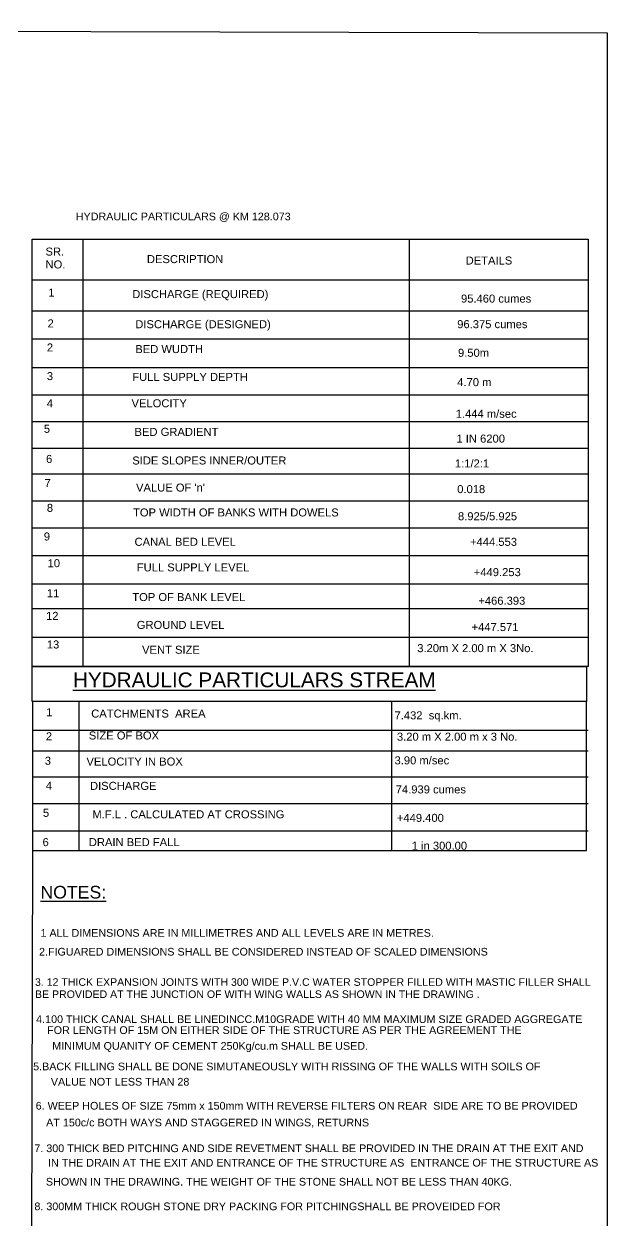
# Model space of a CAD drawing. Header units: metres. Extents: x -12667 to 104503, y -113799 to 12846.
# Drawn here: x 84907 to 104503, y -27356 to 12846 of the extents above; entities that cross this region are included whole.
import ezdxf

# ---------------------------------------------------------------- set-up
doc = ezdxf.new("R2010")
doc.units = ezdxf.units.M
doc.header["$MEASUREMENT"] = 0
doc.layers.add('DRAWING', color=7, linetype='Continuous')
doc.styles.get("Standard").update_dxf_attribs({"font": 'ARIAL_1.TTF'})

msp = doc.modelspace()

# ---------------------------------------------------------------- linework, layer by layer
at = {"layer": 'DRAWING'}
for points in [[(104503.1, -62679.1), (-12666.6, -62384.4), (-12666.6, 12846.1), (104503.1, 12551.3)], [(85180.7, 5615.1), (103863, 5615.1), (103863, -8747.2), (85180.7, -8747.2)], [(85180.7, -8747.2), (103814.2, -8747.2), (103814.2, -9923.4), (85180.7, -9923.4)], [(103814.2, -9923.4), (85190.7, -9923.4), (85190.7, -14929.2), (103814.2, -14929.2)]]:
    msp.add_lwpolyline(points, close=True, dxfattribs=at)
for points in [[(86891.2, 5585.7), (86891.2, -8768.2)], [(97856, 5585.7), (97856, -8768.2)], [(85181.9, 4242), (103866.1, 4242)], [(85181.9, 3199.7), (103866.1, 3199.7)], [(85181.9, 2267.2), (103866.1, 2267.2)], [(85181.9, 1298), (103866.1, 1298)], [(85181.9, 383.7), (103866.1, 383.7)], [(85181.9, -518.1), (103866.1, -518.1)], [(85181.9, -1414), (103866.1, -1414)], [(85181.9, -2273.5), (103866.1, -2273.5)], [(85181.9, -3187.8), (103866.1, -3187.8)], [(85181.9, -4090.1), (103866.1, -4090.1)], [(85181.9, -5022.7), (103866.1, -5022.7)], [(85181.9, -5973.5), (103866.1, -5973.5)], [(85181.9, -6796.4), (103866.1, -6796.4)], [(85181.9, -7765.5), (103866.1, -7765.5)], [(86755.5, -9903.6), (86755.5, -14925.3)], [(97257.2, -9903.6), (97257.2, -14925.3)], [(85181.9, -10890.5), (103866.1, -10890.5)], [(85181.9, -11585.4), (103866.1, -11585.4)], [(85181.9, -12463.1), (103866.1, -12463.1)], [(85181.9, -13359.1), (103866.1, -13359.1)], [(85181.9, -14273.3), (103866.1, -14273.3)], [(85190.7, -14929.2), (85070.7, -62630.2)]]:
    msp.add_lwpolyline(points, dxfattribs=at)

# ---------------------------------------------------------------- texts
for s, height, p in [('HYDRAULIC PARTICULARS @ KM 128.073', 258.177, (86649.9, 6245.3)), ('SR.', 269.08, (85632.1, 5060.2)), ('NO.', 269.08, (85632.1, 4628)), ('DESCRIPTION ', 269.081, (89039, 4807)), ('DETAILS ', 269.08, (99751, 4759.5)), ('1', 269.1, (85727.2, 3683.6)), ('DISCHARGE (REQUIRED)', 269.081, (88547.4, 3630.7)), ('95.460 cumes', 269.081, (99594.1, 3480.7)), ('2', 269.1, (85701.9, 2646.1)), ('DISCHARGE (DESIGNED)', 269.081, (88648.7, 2618.6)), ('96.375 cumes', 269.081, (99467.4, 2620.4)), ('2', 269.1, (85676.6, 1836.4)), ('BED WUDTH', 269.08, (88648.7, 1783.6)), ('9.50m', 269.08, (99492.7, 1658.9)), ('3', 269.1, (85676.6, 874.9)), ('FULL SUPPLY DEPTH', 269.081, (88547.4, 847.4)), ('4.70 m', 269.08, (99467.4, 672.1)), ('4', 269.1, (85676.6, -36)), ('VELOCITY', 269.08, (88522.1, -38.2)), ('1.444 m/sec', 269.081, (99416.8, -390.6)), ('5', 269.1, (85575.2, -896.3)), ('BED GRADIENT', 269.081, (88623.4, -999.7)), ('1 IN 6200', 269.08, (99442.1, -1225.6)), ('6', 269.1, (85651.2, -1908.4)), ('SIDE SLOPES INNER/OUTER', 269.081, (88547.4, -1961.2)), ('1:1/2:1', 269.08, (99391.4, -2060.6)), ('7', 269.1, (85600.6, -2718.1)), ("VALUE OF 'n'", 269.081, (88674.1, -2872.2)), ('0.018', 269.08, (99467.1, -2923.8)), ('8', 269.1, (85676.6, -3553.1)), ('TOP WIDTH OF BANKS WITH DOWELS ', 269.081, (88572.7, -3707.2)), ('8.925/5.925', 269.081, (99492.5, -3834.7)), ('9', 269.1, (85575.2, -4514.6)), ('CANAL BED LEVEL ', 269.081, (88623.4, -4694)), ('+444.553', 269.08, (99897.8, -4695)), ('10', 269.08, (85701.7, -5412.4)), ('FULL SUPPLY LEVEL ', 269.081, (88699.4, -5554.3)), ('+449.253', 269.08, (100024.8, -5713.1)), ('11', 269.08, (85676.4, -6424.5)), ('TOP OF BANK LEVEL', 269.081, (88547.4, -6551)), ('+466.393', 269.08, (100176.8, -6674.6)), ('12', 269.08, (85651, -7183.6)), ('GROUND LEVEL', 269.081, (88699.4, -7487.2)), ('+447.571', 269.08, (99948.8, -7560.2)), ('13', 269.08, (85676.4, -8145.1)), ('3.20m X 2.00 m X 3No.', 269.081, (98124.9, -8268.7)), ('VENT SIZE', 269.08, (88876.7, -8322.2)), ('%%UHYDRAULIC PARTICULARS STREAM', 498.598, (86552.4, -9449.7)), ('1', 269.1, (85657.4, -10420.1)), ('CATCHMENTS  AREA  ', 269.081, (87167.4, -10466.8)), ('7.432  sq.km.', 269.081, (97360.5, -10526.3)), ('2', 269.1, (85644.9, -11230)), ('SIZE OF BOX ', 269.081, (87087.6, -11203.7)), ('3.20 m X 2.00 m x 3 No.', 269.081, (97440.2, -11243.3)), ('3', 269.1, (85607.5, -12052.3)), ('VELOCITY IN BOX ', 269.081, (87007.8, -12080.1)), ('3.90 m/sec', 269.08, (97360.5, -12040.1)), ('4', 269.1, (85644.9, -12887.1)), ('DISCHARGE ', 269.08, (87127.5, -12896.7)), ('74.939 cumes', 269.081, (97400.4, -13016)), ('5', 269.1, (85544.8, -13803.1)), ('M.F.L . CALCULATED AT CROSSING ', 269.081, (87207.3, -13852.8)), ('+449.400', 269.08, (97440.2, -13972.1)), ('6', 269.1, (85532.3, -14787.4)), ('DRAIN BED FALL', 269.081, (87087.6, -14788.9)), ('1 in 300.00', 269.081, (97938.7, -14908.2)), ('%%UNOTES:', 425.07, (85460.4, -16548.3)), ('1 ALL DIMENSIONS ARE IN MILLIMETRES AND ALL LEVELS ARE IN METRES.', 258.423, (85463.2, -17833.7)), ('2.FIGUARED DIMENSIONS SHALL BE CONSIDERED INSTEAD OF SCALED DIMENSIONS', 258.423, (85412.9, -18466.1)), ('3. 12 THICK EXPANSION JOINTS WITH 300 WIDE P.V.C WATER STOPPER FILLED WITH MASTIC FILLER SHALL', 254.072, (85278.2, -19483.1)), ('BE PROVIDED AT THE JUNCTION OF WITH WING WALLS AS SHOWN IN THE DRAWING .', 254.072, (85278.2, -19891.2)), ('4.100 THICK CANAL SHALL BE LINEDINCC.M10GRADE WITH 40 MM MAXIMUM SIZE GRADED AGGREGATE', 258.423, (85317.5, -20732.9)), (' FOR LENGTH OF 15M ON EITHER SIDE OF THE STRUCTURE AS PER THE AGREEMENT THE ', 258.423, (85586.4, -21100.4)), ('MINIMUM QUANITY OF CEMENT 250Kg/cu.m SHALL BE USED. ', 258.423, (85859.4, -21631.3)), ('5.BACK FILLING SHALL BE DONE SIMUTANEOUSLY WITH RISSING OF THE WALLS WITH SOILS OF ', 258.423, (85216.2, -22322.9)), ('VALUE NOT LESS THAN 28', 258.423, (85811.1, -22835.9)), ('6. WEEP HOLES OF SIZE 75mm x 150mm WITH REVERSE FILTERS ON REAR  SIDE ARE TO BE PROVIDED ', 258.423, (85302.2, -23643.1)), ('AT 150c/c BOTH WAYS AND STAGGERED IN WINGS, RETURNS ', 258.423, (85653.7, -24206.7)), ('7. 300 THICK BED PITCHING AND SIDE REVETMENT SHALL BE PROVIDED IN THE DRAIN AT THE EXIT AND', 258.423, (85257, -25072)), ('IN THE DRAIN AT THE EXIT AND ENTRANCE OF THE STRUCTURE AS  ENTRANCE OF THE STRUCTURE AS', 258.423, (85717.7, -25558.1)), ('SHOWN IN THE DRAWING. THE WEIGHT OF THE STONE SHALL NOT BE LESS THAN 40KG.', 258.423, (85645.3, -26196.3)), ('8. 300MM THICK ROUGH STONE DRY PACKING FOR PITCHINGSHALL BE PROVEIDED FOR  ', 258.423, (85258.6, -27024.3))]:
    msp.add_text(s, height=height, dxfattribs=at).set_placement(p)

doc.saveas('drawing.dxf')
